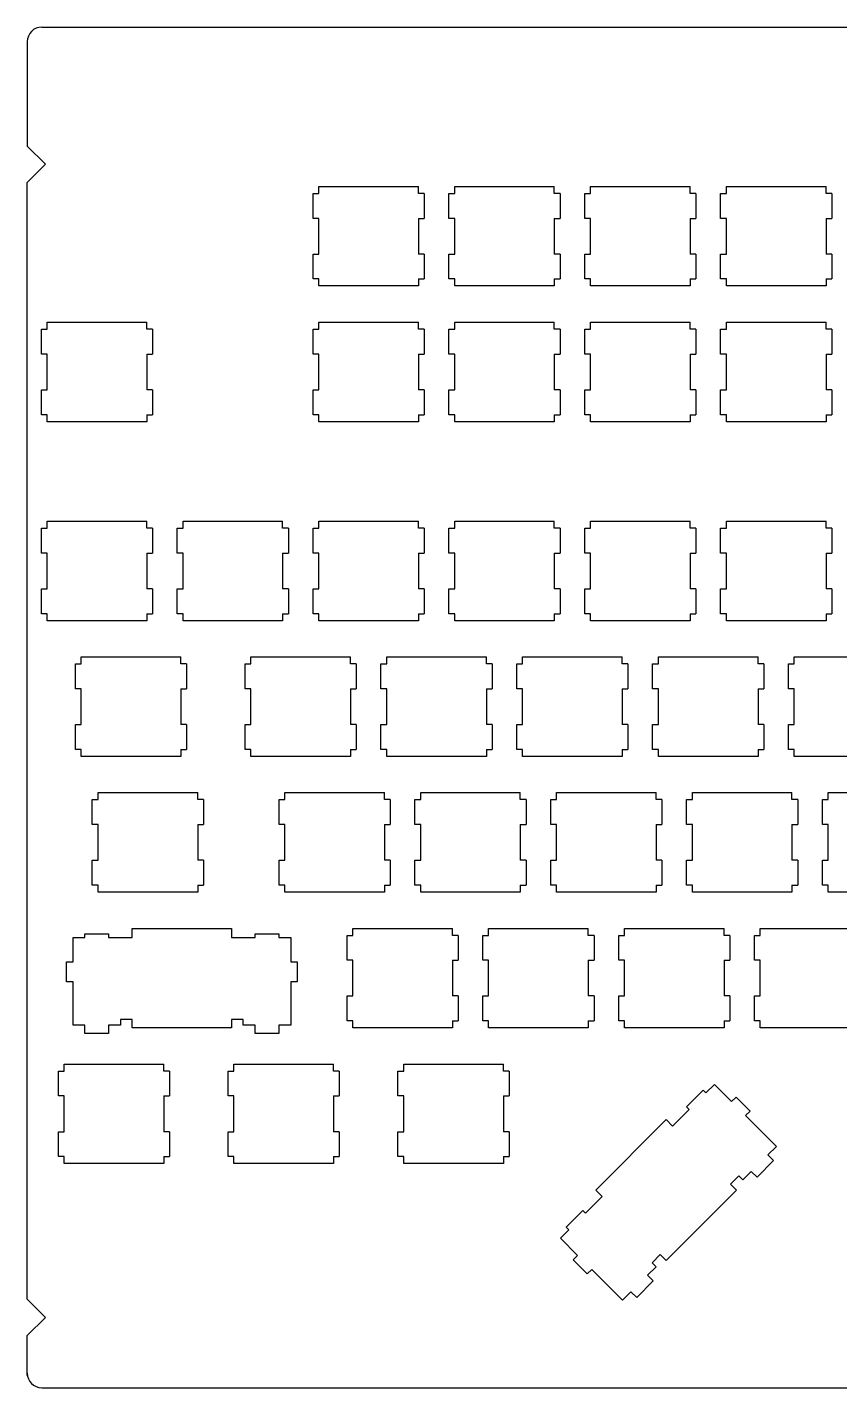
# Model space of a CAD drawing. Header units: millimetres. Extents: x 7 to 436, y 9 to 200.
# Drawn here: x 6.7 to 120.6, y 8.7 to 199.7 of the extents above; entities that cross this region are included whole.
import ezdxf

# ---------------------------------------------------------------- set-up
doc = ezdxf.new("R2010")
doc.units = ezdxf.units.MM
doc.layers.get('0').update_dxf_attribs({"true_color": 0xffffff})
doc.layers.add('BLACK', color=1, linetype='Continuous', true_color=0xff0000)

msp = doc.modelspace()

# ---------------------------------------------------------------- linework, layer by layer
for p, q in [((8.72, 199.7), (434.18, 199.7)), ((8.72, 8.72), (434.18, 8.72))]:
    msp.add_line(p, q)
at = {"color": 7, "true_color": 0xffffff}
for p, q in [((6.69, 197.67), (6.69, 183)), ((6.69, 21.14), (6.69, 177.92)), ((46.77, 172.87), (46.77, 176.37)), ((46.77, 176.37), (47.59, 176.37)), ((47.59, 176.37), (47.59, 177.35)), ((47.59, 177.35), (61.56, 177.35)), ((61.56, 176.37), (61.56, 177.35)), ((62.37, 176.37), (61.56, 176.37)), ((62.37, 176.37), (62.37, 172.87)), ((65.82, 172.87), (65.82, 176.37)), ((65.82, 176.37), (66.64, 176.37)), ((66.64, 177.35), (80.61, 177.35)), ((66.64, 176.37), (66.64, 177.35)), ((80.61, 176.37), (80.61, 177.35)), ((81.42, 176.37), (80.61, 176.37)), ((81.42, 176.37), (81.42, 172.87)), ((84.87, 172.87), (84.87, 176.37)), ((84.87, 176.37), (85.69, 176.37)), ((85.69, 177.35), (99.66, 177.35)), ((85.69, 176.37), (85.69, 177.35)), ((99.66, 176.37), (99.66, 177.35)), ((100.47, 176.37), (99.66, 176.37)), ((100.47, 176.37), (100.47, 172.87)), ((103.92, 172.87), (103.92, 176.37)), ((103.92, 176.37), (104.74, 176.37)), ((104.74, 177.35), (118.71, 177.35)), ((104.74, 176.37), (104.74, 177.35)), ((118.71, 176.37), (118.71, 177.35)), ((119.52, 176.37), (118.71, 176.37)), ((119.52, 176.37), (119.52, 172.87)), ((47.59, 172.87), (46.77, 172.87)), ((47.59, 167.86), (47.59, 172.87)), ((61.56, 172.87), (62.37, 172.87)), ((61.56, 172.87), (61.56, 167.86)), ((66.64, 172.87), (65.82, 172.87)), ((66.64, 167.86), (66.64, 172.87)), ((80.61, 172.87), (80.61, 167.86)), ((80.61, 172.87), (81.42, 172.87)), ((85.69, 172.87), (84.87, 172.87)), ((85.69, 167.86), (85.69, 172.87)), ((99.66, 172.87), (99.66, 167.86)), ((99.66, 172.87), (100.47, 172.87)), ((104.74, 172.87), (103.92, 172.87)), ((104.74, 167.86), (104.74, 172.87)), ((118.71, 172.87), (118.71, 167.86)), ((118.71, 172.87), (119.52, 172.87)), ((46.77, 164.36), (46.77, 167.86)), ((46.77, 167.86), (47.59, 167.86)), ((62.37, 167.86), (61.56, 167.86)), ((62.37, 167.86), (62.37, 164.36)), ((65.82, 164.36), (65.82, 167.86)), ((65.82, 167.86), (66.64, 167.86)), ((81.42, 167.86), (80.61, 167.86)), ((81.42, 167.86), (81.42, 164.36)), ((84.87, 164.36), (84.87, 167.86)), ((84.87, 167.86), (85.69, 167.86)), ((100.47, 167.86), (99.66, 167.86)), ((100.47, 167.86), (100.47, 164.36)), ((103.92, 164.36), (103.92, 167.86)), ((103.92, 167.86), (104.74, 167.86)), ((119.52, 167.86), (118.71, 167.86)), ((119.52, 167.86), (119.52, 164.36)), ((47.59, 164.36), (46.77, 164.36)), ((47.59, 163.38), (47.59, 164.36)), ((61.56, 164.36), (62.37, 164.36)), ((61.56, 164.36), (61.56, 163.38)), ((66.64, 164.36), (65.82, 164.36)), ((66.64, 163.38), (66.64, 164.36)), ((80.61, 164.36), (81.42, 164.36)), ((80.61, 164.36), (80.61, 163.38)), ((85.69, 164.36), (84.87, 164.36)), ((85.69, 163.38), (85.69, 164.36)), ((99.66, 164.36), (100.47, 164.36)), ((99.66, 164.36), (99.66, 163.38)), ((104.74, 164.36), (103.92, 164.36)), ((104.74, 163.38), (104.74, 164.36)), ((118.71, 164.36), (119.52, 164.36)), ((118.71, 164.36), (118.71, 163.38)), ((61.56, 163.38), (47.59, 163.38)), ((80.61, 163.38), (66.64, 163.38)), ((99.66, 163.38), (85.69, 163.38)), ((118.71, 163.38), (104.74, 163.38)), ((8.67, 157.32), (9.49, 157.32)), ((8.67, 153.82), (8.67, 157.32)), ((9.49, 157.32), (9.49, 158.3)), ((9.49, 158.3), (23.46, 158.3)), ((23.46, 157.32), (23.46, 158.3)), ((24.27, 157.32), (23.46, 157.32)), ((24.27, 157.32), (24.27, 153.82)), ((46.77, 157.32), (47.59, 157.32)), ((46.77, 153.82), (46.77, 157.32)), ((47.59, 157.32), (47.59, 158.3)), ((47.59, 158.3), (61.56, 158.3)), ((61.56, 157.32), (61.56, 158.3)), ((62.37, 157.32), (61.56, 157.32)), ((62.37, 157.32), (62.37, 153.82)), ((65.82, 157.32), (66.64, 157.32)), ((65.82, 153.82), (65.82, 157.32)), ((66.64, 157.32), (66.64, 158.3)), ((66.64, 158.3), (80.61, 158.3)), ((80.61, 157.32), (80.61, 158.3)), ((81.42, 157.32), (80.61, 157.32)), ((81.42, 157.32), (81.42, 153.82)), ((84.87, 157.32), (85.69, 157.32)), ((84.87, 153.82), (84.87, 157.32)), ((85.69, 157.32), (85.69, 158.3)), ((85.69, 158.3), (99.66, 158.3)), ((99.66, 157.32), (99.66, 158.3)), ((100.47, 157.32), (99.66, 157.32)), ((100.47, 157.32), (100.47, 153.82)), ((103.92, 157.32), (104.74, 157.32)), ((103.92, 153.82), (103.92, 157.32)), ((104.74, 157.32), (104.74, 158.3)), ((104.74, 158.3), (118.71, 158.3)), ((118.71, 157.32), (118.71, 158.3)), ((119.52, 157.32), (118.71, 157.32)), ((119.52, 157.32), (119.52, 153.82)), ((9.49, 153.82), (8.67, 153.82)), ((9.49, 148.81), (9.49, 153.82)), ((23.46, 153.82), (24.27, 153.82)), ((23.46, 153.82), (23.46, 148.81)), ((47.59, 153.82), (46.77, 153.82)), ((47.59, 148.81), (47.59, 153.82)), ((61.56, 153.82), (62.37, 153.82)), ((61.56, 153.82), (61.56, 148.81)), ((66.64, 153.82), (65.82, 153.82)), ((66.64, 148.81), (66.64, 153.82)), ((80.61, 153.82), (81.42, 153.82)), ((80.61, 153.82), (80.61, 148.81)), ((85.69, 153.82), (84.87, 153.82)), ((85.69, 148.81), (85.69, 153.82)), ((99.66, 153.82), (100.47, 153.82)), ((99.66, 153.82), (99.66, 148.81)), ((104.74, 153.82), (103.92, 153.82)), ((104.74, 148.81), (104.74, 153.82)), ((118.71, 153.82), (119.52, 153.82)), ((118.71, 153.82), (118.71, 148.81)), ((8.67, 148.81), (9.49, 148.81)), ((8.67, 145.31), (8.67, 148.81)), ((24.27, 148.81), (23.46, 148.81)), ((24.27, 148.81), (24.27, 145.31)), ((46.77, 148.81), (47.59, 148.81)), ((46.77, 145.31), (46.77, 148.81)), ((62.37, 148.81), (61.56, 148.81)), ((62.37, 148.81), (62.37, 145.31)), ((65.82, 148.81), (66.64, 148.81)), ((65.82, 145.31), (65.82, 148.81)), ((81.42, 148.81), (80.61, 148.81)), ((81.42, 148.81), (81.42, 145.31)), ((84.87, 148.81), (85.69, 148.81)), ((84.87, 145.31), (84.87, 148.81)), ((100.47, 148.81), (99.66, 148.81)), ((100.47, 148.81), (100.47, 145.31)), ((103.92, 148.81), (104.74, 148.81)), ((103.92, 145.31), (103.92, 148.81)), ((119.52, 148.81), (118.71, 148.81)), ((119.52, 148.81), (119.52, 145.31)), ((9.49, 145.31), (8.67, 145.31)), ((9.49, 144.33), (9.49, 145.31)), ((23.46, 145.31), (23.46, 144.33)), ((23.46, 145.31), (24.27, 145.31)), ((47.59, 145.31), (46.77, 145.31)), ((47.59, 144.33), (47.59, 145.31)), ((61.56, 145.31), (61.56, 144.33)), ((61.56, 145.31), (62.37, 145.31)), ((66.64, 145.31), (65.82, 145.31)), ((66.64, 144.33), (66.64, 145.31)), ((80.61, 145.31), (80.61, 144.33)), ((80.61, 145.31), (81.42, 145.31)), ((85.69, 145.31), (84.87, 145.31)), ((85.69, 144.33), (85.69, 145.31)), ((99.66, 145.31), (99.66, 144.33)), ((99.66, 145.31), (100.47, 145.31)), ((104.74, 145.31), (103.92, 145.31)), ((104.74, 144.33), (104.74, 145.31)), ((118.71, 145.31), (118.71, 144.33)), ((118.71, 145.31), (119.52, 145.31)), ((23.46, 144.33), (9.49, 144.33)), ((61.56, 144.33), (47.59, 144.33)), ((80.61, 144.33), (66.64, 144.33)), ((99.66, 144.33), (85.69, 144.33)), ((118.71, 144.33), (104.74, 144.33)), ((9.49, 129.38), (9.49, 130.36)), ((9.49, 130.36), (23.46, 130.36)), ((23.46, 129.38), (23.46, 130.36)), ((28.54, 129.38), (28.54, 130.36)), ((28.54, 130.36), (42.51, 130.36)), ((42.51, 129.38), (42.51, 130.36)), ((47.59, 129.38), (47.59, 130.36)), ((47.59, 130.36), (61.56, 130.36)), ((61.56, 129.38), (61.56, 130.36)), ((66.64, 129.38), (66.64, 130.36)), ((66.64, 130.36), (80.61, 130.36)), ((80.61, 129.38), (80.61, 130.36)), ((85.69, 129.38), (85.69, 130.36)), ((85.69, 130.36), (99.66, 130.36)), ((99.66, 129.38), (99.66, 130.36)), ((104.74, 129.38), (104.74, 130.36)), ((104.74, 130.36), (118.71, 130.36)), ((118.71, 129.38), (118.71, 130.36)), ((8.67, 129.38), (9.49, 129.38)), ((8.67, 125.88), (8.67, 129.38)), ((24.27, 129.38), (23.46, 129.38)), ((24.27, 129.38), (24.27, 125.88)), ((27.72, 129.38), (28.54, 129.38)), ((27.72, 125.88), (27.72, 129.38)), ((43.32, 129.38), (42.51, 129.38)), ((43.32, 129.38), (43.32, 125.88)), ((46.77, 129.38), (47.59, 129.38)), ((46.77, 125.88), (46.77, 129.38)), ((62.37, 129.38), (61.56, 129.38)), ((62.37, 129.38), (62.37, 125.88)), ((65.82, 129.38), (66.64, 129.38)), ((65.82, 125.88), (65.82, 129.38)), ((81.42, 129.38), (80.61, 129.38)), ((81.42, 129.38), (81.42, 125.88)), ((84.87, 129.38), (85.69, 129.38)), ((84.87, 125.88), (84.87, 129.38)), ((100.47, 129.38), (99.66, 129.38)), ((100.47, 129.38), (100.47, 125.88)), ((103.92, 129.38), (104.74, 129.38)), ((103.92, 125.88), (103.92, 129.38)), ((119.52, 129.38), (118.71, 129.38)), ((119.52, 129.38), (119.52, 125.88)), ((9.49, 125.88), (8.67, 125.88)), ((9.49, 120.87), (9.49, 125.88)), ((23.46, 125.88), (24.27, 125.88)), ((23.46, 125.88), (23.46, 120.87)), ((28.54, 125.88), (27.72, 125.88)), ((28.54, 120.87), (28.54, 125.88)), ((42.51, 125.88), (43.32, 125.88)), ((42.51, 125.88), (42.51, 120.87)), ((47.59, 125.88), (46.77, 125.88)), ((47.59, 120.87), (47.59, 125.88)), ((61.56, 125.88), (62.37, 125.88)), ((61.56, 125.88), (61.56, 120.87)), ((66.64, 125.88), (65.82, 125.88)), ((66.64, 120.87), (66.64, 125.88)), ((80.61, 125.88), (81.42, 125.88)), ((80.61, 125.88), (80.61, 120.87)), ((85.69, 125.88), (84.87, 125.88)), ((85.69, 120.87), (85.69, 125.88)), ((99.66, 125.88), (100.47, 125.88)), ((99.66, 125.88), (99.66, 120.87)), ((104.74, 125.88), (103.92, 125.88)), ((104.74, 120.87), (104.74, 125.88)), ((118.71, 125.88), (119.52, 125.88)), ((118.71, 125.88), (118.71, 120.87)), ((8.67, 120.87), (9.49, 120.87)), ((8.67, 117.37), (8.67, 120.87)), ((24.27, 120.87), (23.46, 120.87)), ((24.27, 120.87), (24.27, 117.37)), ((27.72, 120.87), (28.54, 120.87)), ((27.72, 117.37), (27.72, 120.87)), ((43.32, 120.87), (42.51, 120.87)), ((43.32, 120.87), (43.32, 117.37)), ((46.77, 120.87), (47.59, 120.87)), ((46.77, 117.37), (46.77, 120.87)), ((62.37, 120.87), (61.56, 120.87)), ((62.37, 120.87), (62.37, 117.37)), ((65.82, 120.87), (66.64, 120.87)), ((65.82, 117.37), (65.82, 120.87)), ((81.42, 120.87), (80.61, 120.87)), ((81.42, 120.87), (81.42, 117.37)), ((84.87, 120.87), (85.69, 120.87)), ((84.87, 117.37), (84.87, 120.87)), ((100.47, 120.87), (99.66, 120.87)), ((100.47, 120.87), (100.47, 117.37)), ((103.92, 120.87), (104.74, 120.87)), ((103.92, 117.37), (103.92, 120.87)), ((119.52, 120.87), (118.71, 120.87)), ((119.52, 120.87), (119.52, 117.37)), ((9.49, 117.37), (8.67, 117.37)), ((9.49, 116.39), (9.49, 117.37)), ((23.46, 117.37), (23.46, 116.39)), ((23.46, 117.37), (24.27, 117.37)), ((28.54, 117.37), (27.72, 117.37)), ((28.54, 116.39), (28.54, 117.37)), ((42.51, 117.37), (42.51, 116.39)), ((42.51, 117.37), (43.32, 117.37)), ((47.59, 117.37), (46.77, 117.37)), ((47.59, 116.39), (47.59, 117.37)), ((61.56, 117.37), (61.56, 116.39)), ((61.56, 117.37), (62.37, 117.37)), ((66.64, 117.37), (65.82, 117.37)), ((66.64, 116.39), (66.64, 117.37)), ((80.61, 117.37), (80.61, 116.39)), ((80.61, 117.37), (81.42, 117.37)), ((85.69, 117.37), (84.87, 117.37)), ((85.69, 116.39), (85.69, 117.37)), ((99.66, 117.37), (99.66, 116.39)), ((99.66, 117.37), (100.47, 117.37)), ((104.74, 117.37), (103.92, 117.37)), ((104.74, 116.39), (104.74, 117.37)), ((118.71, 117.37), (118.71, 116.39)), ((118.71, 117.37), (119.52, 117.37)), ((23.46, 116.39), (9.49, 116.39)), ((42.51, 116.39), (28.54, 116.39)), ((61.56, 116.39), (47.59, 116.39)), ((80.61, 116.39), (66.64, 116.39)), ((99.66, 116.39), (85.69, 116.39)), ((118.71, 116.39), (104.74, 116.39)), ((14.25, 110.33), (14.25, 111.31)), ((14.25, 111.31), (28.22, 111.31)), ((28.22, 110.33), (28.22, 111.31)), ((38.06, 110.33), (38.06, 111.31)), ((38.06, 111.31), (52.03, 111.31)), ((52.03, 110.33), (52.03, 111.31)), ((57.11, 110.33), (57.11, 111.31)), ((57.11, 111.31), (71.08, 111.31)), ((71.08, 110.33), (71.08, 111.31)), ((76.16, 110.33), (76.16, 111.31)), ((76.16, 111.31), (90.13, 111.31)), ((90.13, 110.33), (90.13, 111.31)), ((95.21, 110.33), (95.21, 111.31)), ((95.21, 111.31), (109.18, 111.31)), ((109.18, 110.33), (109.18, 111.31)), ((114.26, 110.33), (114.26, 111.31)), ((114.26, 111.31), (128.23, 111.31)), ((13.44, 110.33), (14.25, 110.33)), ((13.44, 106.83), (13.44, 110.33)), ((29.03, 110.33), (28.22, 110.33)), ((29.03, 110.33), (29.03, 106.83)), ((37.25, 110.33), (38.06, 110.33)), ((37.25, 106.83), (37.25, 110.33)), ((52.84, 110.33), (52.03, 110.33)), ((52.84, 110.33), (52.84, 106.83)), ((56.3, 110.33), (57.11, 110.33)), ((56.3, 106.83), (56.3, 110.33)), ((71.89, 110.33), (71.08, 110.33)), ((71.89, 110.33), (71.89, 106.83)), ((75.35, 110.33), (76.16, 110.33)), ((75.35, 106.83), (75.35, 110.33)), ((90.94, 110.33), (90.13, 110.33)), ((90.94, 110.33), (90.94, 106.83)), ((94.4, 110.33), (95.21, 110.33)), ((94.4, 106.83), (94.4, 110.33)), ((109.99, 110.33), (109.18, 110.33)), ((109.99, 110.33), (109.99, 106.83)), ((113.45, 110.33), (114.26, 110.33)), ((113.45, 106.83), (113.45, 110.33)), ((14.25, 106.83), (13.44, 106.83)), ((14.25, 101.82), (14.25, 106.83)), ((28.22, 106.83), (29.03, 106.83)), ((28.22, 106.83), (28.22, 101.82)), ((38.06, 106.83), (37.25, 106.83)), ((38.06, 101.82), (38.06, 106.83)), ((52.03, 106.83), (52.84, 106.83)), ((52.03, 106.83), (52.03, 101.82)), ((57.11, 106.83), (56.3, 106.83)), ((57.11, 101.82), (57.11, 106.83)), ((71.08, 106.83), (71.89, 106.83)), ((71.08, 106.83), (71.08, 101.82)), ((76.16, 106.83), (75.35, 106.83)), ((76.16, 101.82), (76.16, 106.83)), ((90.13, 106.83), (90.94, 106.83)), ((90.13, 106.83), (90.13, 101.82)), ((95.21, 106.83), (94.4, 106.83)), ((95.21, 101.82), (95.21, 106.83)), ((109.18, 106.83), (109.99, 106.83)), ((109.18, 106.83), (109.18, 101.82)), ((114.26, 106.83), (113.45, 106.83)), ((114.26, 101.82), (114.26, 106.83)), ((13.44, 101.82), (14.25, 101.82)), ((13.44, 98.32), (13.44, 101.82)), ((29.03, 101.82), (28.22, 101.82)), ((29.03, 101.82), (29.03, 98.32)), ((37.25, 101.82), (38.06, 101.82)), ((37.25, 98.32), (37.25, 101.82)), ((52.84, 101.82), (52.03, 101.82)), ((52.84, 101.82), (52.84, 98.32)), ((56.3, 101.82), (57.11, 101.82)), ((56.3, 98.32), (56.3, 101.82)), ((71.89, 101.82), (71.08, 101.82)), ((71.89, 101.82), (71.89, 98.32)), ((75.35, 101.82), (76.16, 101.82)), ((75.35, 98.32), (75.35, 101.82)), ((90.94, 101.82), (90.13, 101.82)), ((90.94, 101.82), (90.94, 98.32)), ((94.4, 101.82), (95.21, 101.82)), ((94.4, 98.32), (94.4, 101.82)), ((109.99, 101.82), (109.18, 101.82)), ((109.99, 101.82), (109.99, 98.32)), ((113.45, 101.82), (114.26, 101.82)), ((113.45, 98.32), (113.45, 101.82)), ((14.25, 98.32), (13.44, 98.32)), ((14.25, 97.34), (14.25, 98.32)), ((28.22, 98.32), (28.22, 97.34)), ((28.22, 98.32), (29.03, 98.32)), ((38.06, 98.32), (37.25, 98.32)), ((38.06, 97.34), (38.06, 98.32)), ((52.03, 98.32), (52.03, 97.34)), ((52.03, 98.32), (52.84, 98.32)), ((57.11, 98.32), (56.3, 98.32)), ((57.11, 97.34), (57.11, 98.32)), ((71.08, 98.32), (71.08, 97.34)), ((71.08, 98.32), (71.89, 98.32)), ((76.16, 98.32), (75.35, 98.32)), ((76.16, 97.34), (76.16, 98.32)), ((90.13, 98.32), (90.13, 97.34)), ((90.13, 98.32), (90.94, 98.32)), ((95.21, 98.32), (94.4, 98.32)), ((95.21, 97.34), (95.21, 98.32)), ((109.18, 98.32), (109.18, 97.34)), ((109.18, 98.32), (109.99, 98.32)), ((114.26, 98.32), (113.45, 98.32)), ((114.26, 97.34), (114.26, 98.32)), ((28.22, 97.34), (14.25, 97.34)), ((52.03, 97.34), (38.06, 97.34)), ((71.08, 97.34), (57.11, 97.34)), ((90.13, 97.34), (76.16, 97.34)), ((109.18, 97.34), (95.21, 97.34)), ((128.23, 97.34), (114.26, 97.34)), ((16.63, 91.28), (16.63, 92.26)), ((16.63, 92.26), (30.6, 92.26)), ((30.6, 91.28), (30.6, 92.26)), ((42.82, 91.28), (42.82, 92.26)), ((42.82, 92.26), (56.79, 92.26)), ((56.79, 91.28), (56.79, 92.26)), ((61.87, 91.28), (61.87, 92.26)), ((61.87, 92.26), (75.84, 92.26)), ((75.84, 91.28), (75.84, 92.26)), ((80.92, 91.28), (80.92, 92.26)), ((80.92, 92.26), (94.89, 92.26)), ((94.89, 91.28), (94.89, 92.26)), ((99.97, 91.28), (99.97, 92.26)), ((99.97, 92.26), (113.94, 92.26)), ((113.94, 91.28), (113.94, 92.26)), ((119.02, 91.28), (119.02, 92.26)), ((119.02, 92.26), (132.99, 92.26)), ((15.82, 91.28), (16.63, 91.28)), ((15.82, 87.78), (15.82, 91.28)), ((31.41, 91.28), (30.6, 91.28)), ((31.41, 91.28), (31.41, 87.78)), ((42.01, 91.28), (42.82, 91.28)), ((42.01, 87.78), (42.01, 91.28)), ((57.61, 91.28), (56.79, 91.28)), ((57.61, 91.28), (57.61, 87.78)), ((61.06, 91.28), (61.87, 91.28)), ((61.06, 87.78), (61.06, 91.28)), ((76.66, 91.28), (75.84, 91.28)), ((76.66, 91.28), (76.66, 87.78)), ((80.11, 91.28), (80.92, 91.28)), ((80.11, 87.78), (80.11, 91.28)), ((95.71, 91.28), (94.89, 91.28)), ((95.71, 91.28), (95.71, 87.78)), ((99.16, 91.28), (99.97, 91.28)), ((99.16, 87.78), (99.16, 91.28)), ((114.76, 91.28), (113.94, 91.28)), ((114.76, 91.28), (114.76, 87.78)), ((118.21, 91.28), (119.02, 91.28)), ((118.21, 87.78), (118.21, 91.28)), ((16.63, 87.78), (15.82, 87.78)), ((16.63, 82.77), (16.63, 87.78)), ((30.6, 87.78), (31.41, 87.78)), ((30.6, 87.78), (30.6, 82.77)), ((42.82, 87.78), (42.01, 87.78)), ((42.82, 82.77), (42.82, 87.78)), ((56.79, 87.78), (57.61, 87.78)), ((56.79, 87.78), (56.79, 82.77)), ((61.87, 87.78), (61.06, 87.78)), ((61.87, 82.77), (61.87, 87.78)), ((75.84, 87.78), (76.66, 87.78)), ((75.84, 87.78), (75.84, 82.77)), ((80.92, 87.78), (80.11, 87.78)), ((80.92, 82.77), (80.92, 87.78)), ((94.89, 87.78), (95.71, 87.78)), ((94.89, 87.78), (94.89, 82.77)), ((99.97, 87.78), (99.16, 87.78)), ((99.97, 82.77), (99.97, 87.78)), ((113.94, 87.78), (114.76, 87.78)), ((113.94, 87.78), (113.94, 82.77)), ((119.02, 87.78), (118.21, 87.78)), ((119.02, 82.77), (119.02, 87.78)), ((15.82, 82.77), (16.63, 82.77)), ((15.82, 79.27), (15.82, 82.77)), ((31.41, 82.77), (30.6, 82.77)), ((31.41, 82.77), (31.41, 79.27)), ((42.01, 82.77), (42.82, 82.77)), ((42.01, 79.27), (42.01, 82.77)), ((57.61, 82.77), (56.79, 82.77)), ((57.61, 82.77), (57.61, 79.27)), ((61.06, 82.77), (61.87, 82.77)), ((61.06, 79.27), (61.06, 82.77)), ((76.66, 82.77), (75.84, 82.77)), ((76.66, 82.77), (76.66, 79.27)), ((80.11, 82.77), (80.92, 82.77)), ((80.11, 79.27), (80.11, 82.77)), ((95.71, 82.77), (94.89, 82.77)), ((95.71, 82.77), (95.71, 79.27)), ((99.16, 82.77), (99.97, 82.77)), ((99.16, 79.27), (99.16, 82.77)), ((114.76, 82.77), (113.94, 82.77)), ((114.76, 82.77), (114.76, 79.27)), ((118.21, 82.77), (119.02, 82.77)), ((118.21, 79.27), (118.21, 82.77)), ((16.63, 79.27), (15.82, 79.27)), ((16.63, 78.29), (16.63, 79.27)), ((30.6, 79.27), (30.6, 78.29)), ((30.6, 79.27), (31.41, 79.27)), ((42.82, 79.27), (42.01, 79.27)), ((42.82, 78.29), (42.82, 79.27)), ((56.79, 79.27), (56.79, 78.29)), ((56.79, 79.27), (57.61, 79.27)), ((61.87, 79.27), (61.06, 79.27)), ((61.87, 78.29), (61.87, 79.27)), ((75.84, 79.27), (75.84, 78.29)), ((75.84, 79.27), (76.66, 79.27)), ((80.92, 79.27), (80.11, 79.27)), ((80.92, 78.29), (80.92, 79.27)), ((94.89, 79.27), (94.89, 78.29)), ((94.89, 79.27), (95.71, 79.27)), ((99.97, 79.27), (99.16, 79.27)), ((99.97, 78.29), (99.97, 79.27)), ((113.94, 79.27), (113.94, 78.29)), ((113.94, 79.27), (114.76, 79.27)), ((119.02, 79.27), (118.21, 79.27)), ((119.02, 78.29), (119.02, 79.27)), ((30.6, 78.29), (16.63, 78.29)), ((56.79, 78.29), (42.82, 78.29)), ((75.84, 78.29), (61.87, 78.29)), ((94.89, 78.29), (80.92, 78.29)), ((113.94, 78.29), (99.97, 78.29)), ((132.99, 78.29), (119.02, 78.29)), ((52.35, 72.23), (52.35, 73.21)), ((52.35, 73.21), (66.32, 73.21)), ((66.32, 72.23), (66.32, 73.21)), ((71.4, 72.23), (71.4, 73.21)), ((71.4, 73.21), (85.37, 73.21)), ((85.37, 72.23), (85.37, 73.21)), ((90.45, 72.23), (90.45, 73.21)), ((90.45, 73.21), (104.42, 73.21)), ((104.42, 72.23), (104.42, 73.21)), ((109.5, 72.23), (109.5, 73.21)), ((109.5, 73.21), (123.47, 73.21)), ((51.54, 72.23), (52.35, 72.23)), ((51.54, 68.73), (51.54, 72.23)), ((67.13, 72.23), (66.32, 72.23)), ((67.13, 72.23), (67.13, 68.73)), ((70.59, 72.23), (71.4, 72.23)), ((70.59, 68.73), (70.59, 72.23)), ((86.18, 72.23), (85.37, 72.23)), ((86.18, 72.23), (86.18, 68.73)), ((89.64, 72.23), (90.45, 72.23)), ((89.64, 68.73), (89.64, 72.23)), ((105.23, 72.23), (104.42, 72.23)), ((105.23, 72.23), (105.23, 68.73)), ((108.69, 72.23), (109.5, 72.23)), ((108.69, 68.73), (108.69, 72.23)), ((52.35, 68.73), (51.54, 68.73)), ((52.35, 63.72), (52.35, 68.73)), ((66.32, 68.73), (67.13, 68.73)), ((66.32, 68.73), (66.32, 63.72)), ((71.4, 68.73), (70.59, 68.73)), ((71.4, 63.72), (71.4, 68.73)), ((85.37, 68.73), (86.18, 68.73)), ((85.37, 68.73), (85.37, 63.72)), ((90.45, 68.73), (89.64, 68.73)), ((90.45, 63.72), (90.45, 68.73)), ((104.42, 68.73), (105.23, 68.73)), ((104.42, 68.73), (104.42, 63.72)), ((109.5, 68.73), (108.69, 68.73)), ((109.5, 63.72), (109.5, 68.73)), ((51.54, 63.72), (52.35, 63.72)), ((51.54, 60.22), (51.54, 63.72)), ((67.13, 63.72), (66.32, 63.72)), ((67.13, 63.72), (67.13, 60.22)), ((70.59, 63.72), (71.4, 63.72)), ((70.59, 60.22), (70.59, 63.72)), ((86.18, 63.72), (85.37, 63.72)), ((86.18, 63.72), (86.18, 60.22)), ((89.64, 63.72), (90.45, 63.72)), ((89.64, 60.22), (89.64, 63.72)), ((105.23, 63.72), (104.42, 63.72)), ((105.23, 63.72), (105.23, 60.22)), ((108.69, 63.72), (109.5, 63.72)), ((108.69, 60.22), (108.69, 63.72)), ((52.35, 60.22), (51.54, 60.22)), ((52.35, 59.24), (52.35, 60.22)), ((66.32, 59.24), (52.35, 59.24)), ((66.32, 60.22), (66.32, 59.24)), ((66.32, 60.22), (67.13, 60.22)), ((71.4, 60.22), (70.59, 60.22)), ((71.4, 59.24), (71.4, 60.22)), ((85.37, 59.24), (71.4, 59.24)), ((85.37, 60.22), (85.37, 59.24)), ((85.37, 60.22), (86.18, 60.22)), ((90.45, 60.22), (89.64, 60.22)), ((90.45, 59.24), (90.45, 60.22)), ((104.42, 59.24), (90.45, 59.24)), ((104.42, 60.22), (104.42, 59.24)), ((104.42, 60.22), (105.23, 60.22)), ((109.5, 60.22), (108.69, 60.22)), ((109.5, 59.24), (109.5, 60.22)), ((123.47, 59.24), (109.5, 59.24)), ((11.87, 53.18), (11.87, 54.16)), ((11.87, 54.16), (25.84, 54.16)), ((25.84, 53.18), (25.84, 54.16)), ((35.68, 53.18), (35.68, 54.16)), ((35.68, 54.16), (49.65, 54.16)), ((49.65, 53.18), (49.65, 54.16)), ((59.49, 53.18), (59.49, 54.16)), ((59.49, 54.16), (73.46, 54.16)), ((73.46, 53.18), (73.46, 54.16)), ((11.06, 53.18), (11.87, 53.18)), ((11.06, 49.68), (11.06, 53.18)), ((26.65, 53.18), (25.84, 53.18)), ((26.65, 53.18), (26.65, 49.68)), ((34.87, 53.18), (35.68, 53.18)), ((34.87, 49.68), (34.87, 53.18)), ((50.46, 53.18), (49.65, 53.18)), ((50.46, 53.18), (50.46, 49.68)), ((58.68, 53.18), (59.49, 53.18)), ((58.68, 49.68), (58.68, 53.18)), ((74.28, 53.18), (73.46, 53.18)), ((74.28, 53.18), (74.28, 49.68)), ((11.87, 49.68), (11.06, 49.68)), ((11.87, 44.67), (11.87, 49.68)), ((25.84, 49.68), (26.65, 49.68)), ((25.84, 49.68), (25.84, 44.67)), ((35.68, 49.68), (34.87, 49.68)), ((35.68, 44.67), (35.68, 49.68)), ((49.65, 49.68), (50.46, 49.68)), ((49.65, 49.68), (49.65, 44.67)), ((59.49, 49.68), (58.68, 49.68)), ((59.49, 44.67), (59.49, 49.68)), ((73.46, 49.68), (74.28, 49.68)), ((73.46, 49.68), (73.46, 44.67)), ((11.06, 44.67), (11.87, 44.67)), ((11.06, 41.17), (11.06, 44.67)), ((26.65, 44.67), (25.84, 44.67)), ((26.65, 44.67), (26.65, 41.17)), ((34.87, 44.67), (35.68, 44.67)), ((34.87, 41.17), (34.87, 44.67)), ((50.46, 44.67), (49.65, 44.67)), ((50.46, 44.67), (50.46, 41.17)), ((58.68, 44.67), (59.49, 44.67)), ((58.68, 41.17), (58.68, 44.67)), ((74.28, 44.67), (73.46, 44.67)), ((74.28, 44.67), (74.28, 41.17)), ((11.87, 41.17), (11.06, 41.17)), ((11.87, 40.19), (11.87, 41.17)), ((25.84, 40.19), (11.87, 40.19)), ((25.84, 41.17), (25.84, 40.19)), ((25.84, 41.17), (26.65, 41.17)), ((35.68, 41.17), (34.87, 41.17)), ((35.68, 40.19), (35.68, 41.17)), ((49.65, 40.19), (35.68, 40.19)), ((49.65, 41.17), (49.65, 40.19)), ((49.65, 41.17), (50.46, 41.17)), ((59.49, 41.17), (58.68, 41.17)), ((59.49, 40.19), (59.49, 41.17)), ((73.46, 40.19), (59.49, 40.19)), ((73.46, 41.17), (73.46, 40.19)), ((73.46, 41.17), (74.28, 41.17)), ((6.69, 10.46), (6.69, 16.06))]:
    msp.add_line(p, q, dxfattribs=at)
for centre, start, end in [((8.72, 197.67), 90, 180), ((8.72, 10.76), 180, 270)]:
    msp.add_arc(centre, 2.03, start, end, dxfattribs=at)
at = {"layer": 'BLACK', "color": 7, "true_color": 0xffffff}
for p, q in [((9.23, 180.46), (6.69, 183)), ((9.23, 180.46), (6.69, 177.92)), ((21.39, 73.21), (35.36, 73.21)), ((21.39, 71.91), (21.39, 73.21)), ((35.36, 73.21), (35.36, 71.91)), ((13.11, 68.51), (13.11, 71.91)), ((13.11, 71.91), (14.79, 71.91)), ((14.79, 71.91), (14.79, 72.44)), ((14.79, 72.44), (18.09, 72.44)), ((18.09, 72.44), (18.09, 71.91)), ((18.09, 71.91), (21.39, 71.91)), ((35.36, 71.91), (38.67, 71.91)), ((38.67, 71.91), (38.67, 72.44)), ((38.67, 72.44), (41.97, 72.44)), ((41.97, 72.44), (41.97, 71.91)), ((41.97, 71.91), (43.64, 71.91)), ((43.64, 71.91), (43.64, 68.51)), ((12.22, 65.71), (12.22, 68.51)), ((12.22, 68.51), (13.11, 68.51)), ((43.64, 68.51), (44.53, 68.51)), ((44.53, 68.51), (44.53, 65.71)), ((13.11, 65.71), (12.22, 65.71)), ((13.11, 59.62), (13.11, 65.71)), ((44.53, 65.71), (43.64, 65.71)), ((43.64, 65.71), (43.64, 59.62)), ((14.79, 59.62), (13.11, 59.62)), ((14.79, 58.47), (14.79, 59.62)), ((19.77, 59.62), (18.09, 59.62)), ((18.09, 59.62), (18.09, 58.47)), ((21.39, 60.4), (19.77, 60.4)), ((19.77, 60.4), (19.77, 59.62)), ((21.39, 59.24), (21.39, 60.4)), ((35.36, 59.24), (21.39, 59.24)), ((36.99, 60.4), (35.36, 60.4)), ((35.36, 60.4), (35.36, 59.24)), ((36.99, 59.62), (36.99, 60.4)), ((38.67, 59.62), (36.99, 59.62)), ((38.67, 58.47), (38.67, 59.62)), ((43.64, 59.62), (41.97, 59.62)), ((41.97, 59.62), (41.97, 58.47)), ((18.09, 58.47), (14.79, 58.47)), ((41.97, 58.47), (38.67, 58.47)), ((99.16, 48.15), (101.5, 50.49)), ((101.5, 50.49), (101.87, 50.11)), ((101.87, 50.11), (103.06, 51.3)), ((103.06, 51.3), (105.46, 48.89)), ((97.2, 45.44), (99.54, 47.78)), ((99.54, 47.78), (99.16, 48.15)), ((105.46, 48.89), (106.09, 49.52)), ((106.09, 49.52), (108.07, 47.54)), ((86.41, 36.48), (96.29, 46.36)), ((96.29, 46.36), (97.2, 45.44)), ((108.07, 47.54), (107.44, 46.92)), ((107.44, 46.92), (111.75, 42.6)), ((111.75, 42.6), (110.57, 41.42)), ((111.37, 40.61), (109.04, 38.28)), ((110.57, 41.42), (111.37, 40.61)), ((106.49, 38.46), (105.34, 37.31)), ((107.05, 37.9), (106.49, 38.46)), ((108.23, 39.08), (107.05, 37.9)), ((109.04, 38.28), (108.23, 39.08)), ((87.32, 35.56), (86.41, 36.48)), ((106.17, 36.48), (96.29, 26.6)), ((105.34, 37.31), (106.17, 36.48)), ((84.99, 33.23), (87.32, 35.56)), ((82.28, 31.27), (84.61, 33.61)), ((84.61, 33.61), (84.99, 33.23)), ((81.47, 29.71), (82.65, 30.89)), ((82.65, 30.89), (82.28, 31.27)), ((83.88, 27.3), (81.47, 29.71)), ((83.25, 26.67), (83.88, 27.3)), ((95.46, 27.43), (94.31, 26.28)), ((96.29, 26.6), (95.46, 27.43)), ((85.22, 24.7), (83.25, 26.67)), ((85.85, 25.33), (85.22, 24.7)), ((90.16, 21.02), (85.85, 25.33)), ((94.87, 25.72), (93.68, 24.54)), ((94.31, 26.28), (94.87, 25.72)), ((94.49, 23.73), (92.16, 21.39)), ((93.68, 24.54), (94.49, 23.73)), ((6.69, 21.14), (9.23, 18.6)), ((91.35, 22.2), (90.16, 21.02)), ((92.16, 21.39), (91.35, 22.2)), ((9.23, 18.6), (6.69, 16.06))]:
    msp.add_line(p, q, dxfattribs=at)

doc.saveas('drawing.dxf')
